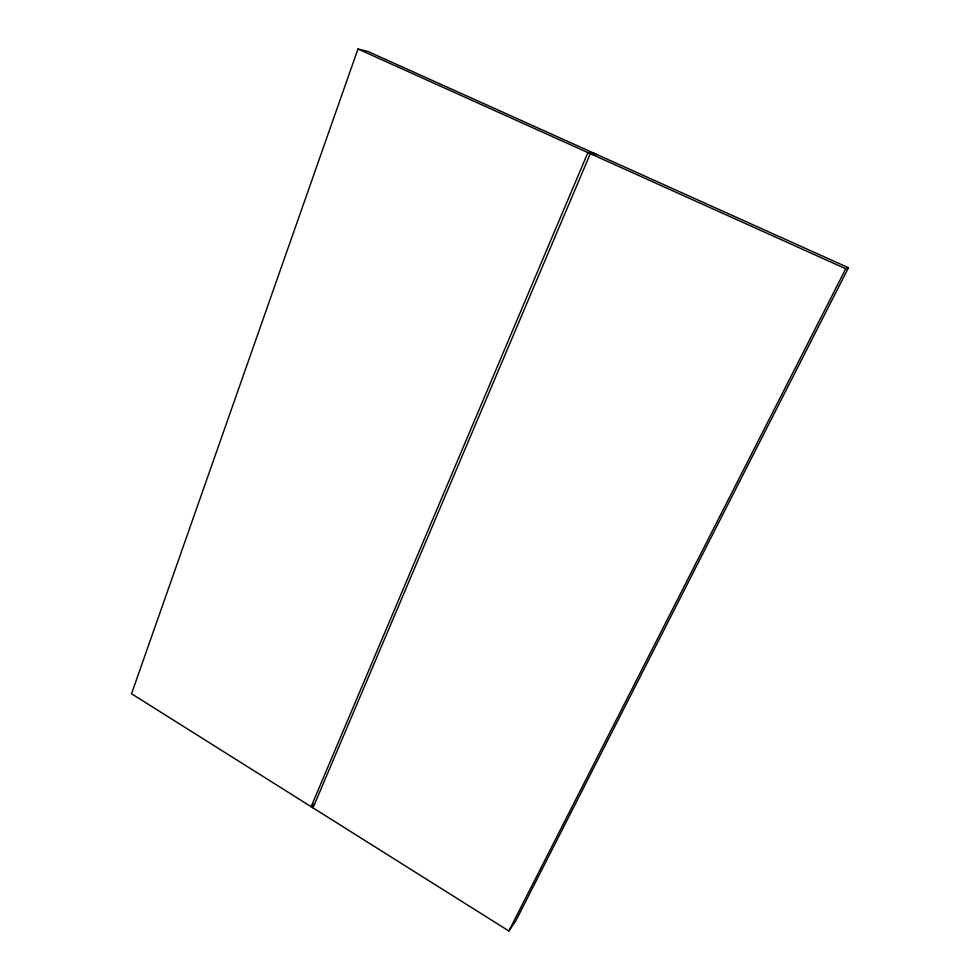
<?xml version="1.0" encoding="UTF-8"?>
<svg xmlns="http://www.w3.org/2000/svg" width="980" height="980" viewBox="0 0 980 980"><rect width="100%" height="100%" fill="white"/><g stroke="black" fill="none" stroke-linecap="round" stroke-linejoin="round"><path stroke-width="1.47" d="M357.97 49L131.528 693.767L508.865 931L515.737 921.029L848.472 267.748L367.855 51.438L357.97 49L845.764 268.753L848.472 267.748M313 807.863L590.315 153.676L596.991 154.571M508.865 931L845.764 268.753M314.568 803.71L311.125 806.675L587.89 152.586L594.591 153.493"/></g></svg>
